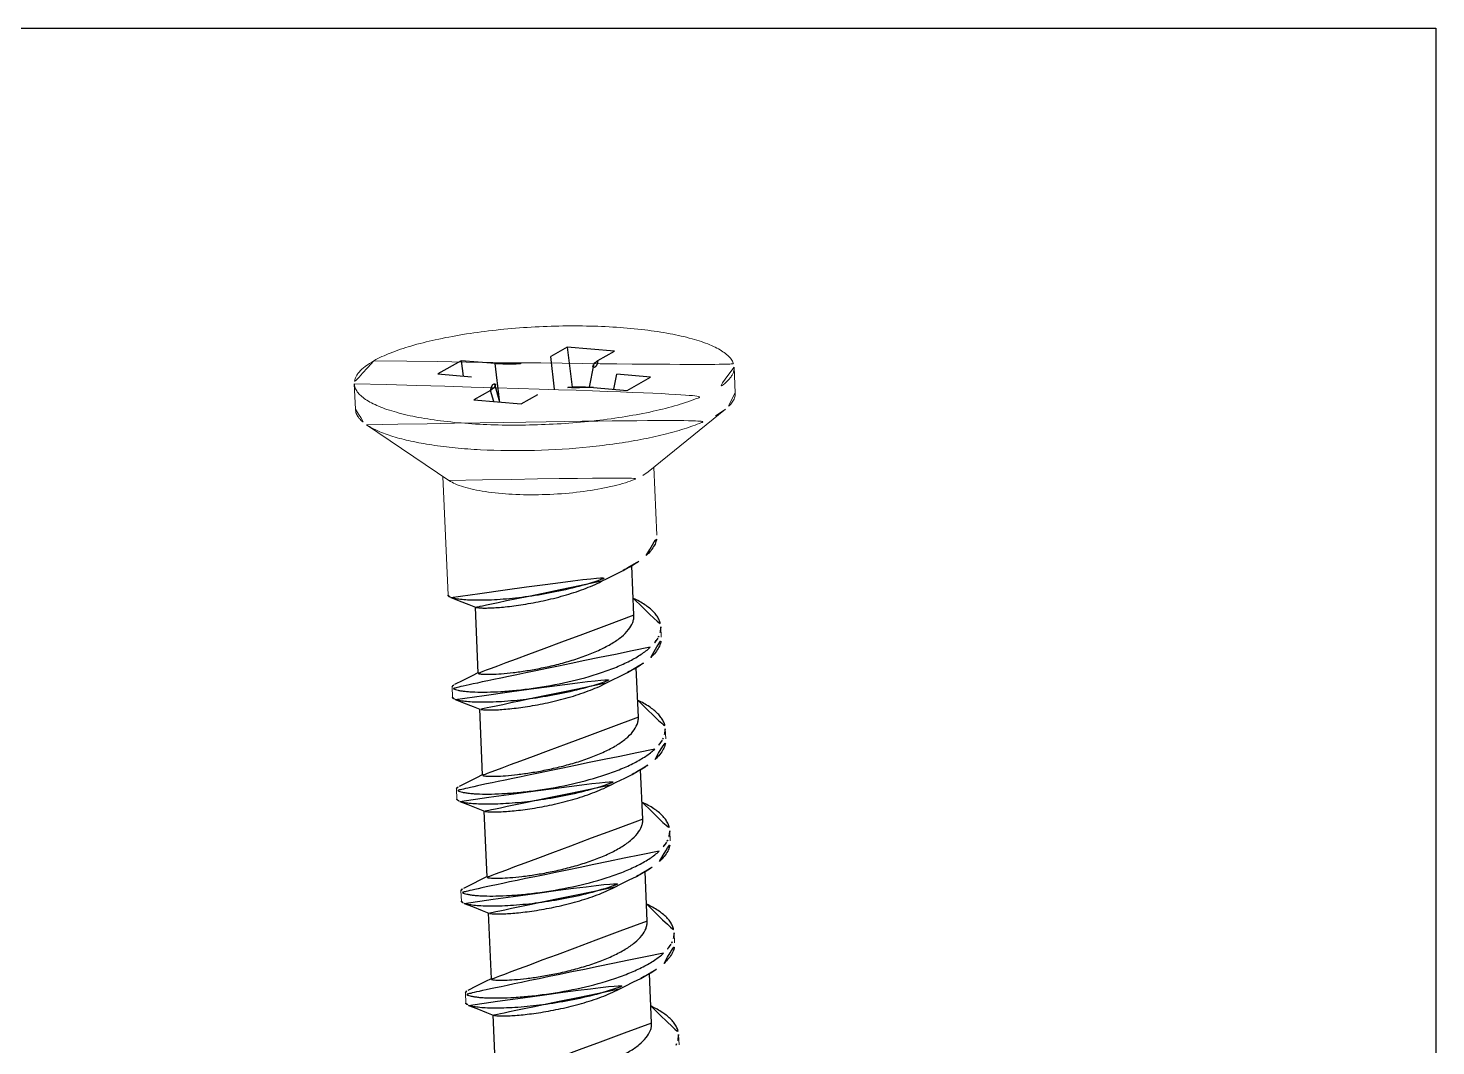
# Model space of a CAD drawing. Extents: x 16296675204 to 16296683393, y -37409618576 to -37409617244.
# Drawn here: x 16296675504.55 to 16296675531.21, y -37409618138.15 to -37409618118.88 of the extents above; entities that cross this region are included whole.
import ezdxf

# ---------------------------------------------------------------- set-up
doc = ezdxf.new("R2010")
doc.units = 0
doc.header["$LTSCALE"] = 10
doc.header["$MEASUREMENT"] = 0
doc.linetypes.add('ACAD_ISO02W100', pattern=[15, 12, -3])
doc.layers.get('0').update_dxf_attribs({"linetype": 'CONTINUOUS'})
doc.layers.add('虚线', color=8, linetype='ACAD_ISO02W100', lineweight=20)

msp = doc.modelspace()

# ---------------------------------------------------------------- linework, layer by layer
at = {"color": 7, "linetype": 'Continuous'}
for p, q in [((16296675514.765039, -37409618124.919296), (16296675514.449829, -37409618125.09668)), ((16296675514.52375, -37409618125.717407), (16296675514.449829, -37409618125.09668)), ((16296675515.66077, -37409618124.997177), (16296675514.765039, -37409618124.919296)), ((16296675514.765039, -37409618124.919296), (16296675514.855261, -37409618125.676826)), ((16296675515.345551, -37409618125.174561), (16296675515.66077, -37409618124.997177)), ((16296675512.757521, -37409618125.176102), (16296675512.314899, -37409618125.425179)), ((16296675513.395411, -37409618125.23156), (16296675512.757521, -37409618125.176102)), ((16296675512.757521, -37409618125.176102), (16296675512.79212, -37409618125.466667)), ((16296675513.477751, -37409618125.922882), (16296675513.395411, -37409618125.23156)), ((16296675515.182091, -37409618125.677528), (16296675515.26403, -37409618125.257103)), ((16296675512.314899, -37409618125.425179), (16296675512.952801, -37409618125.480637)), ((16296675513.48835, -37409618125.958549), (16296675513.39028, -37409618125.628578)), ((16296675515.647421, -37409618125.714928), (16296675515.702539, -37409618125.432152)), ((16296675516.340441, -37409618125.487617), (16296675515.702539, -37409618125.432152)), ((16296675515.89782, -37409618125.736687), (16296675516.340441, -37409618125.487617)), ((16296675513.30978, -37409618125.738243), (16296675512.99457, -37409618125.915619)), ((16296675512.99457, -37409618125.915619), (16296675513.890301, -37409618125.9935)), ((16296675513.372259, -37409618125.948463), (16296675513.30978, -37409618125.738243)), ((16296675513.890301, -37409618125.9935), (16296675514.205509, -37409618125.816116)), ((16296675515.25992, -37409618125.681236), (16296675515.89782, -37409618125.736687)), ((16296675516.02626, -37409618129.994667), (16296675515.985571, -37409618129.058182)), ((16296675512.900709, -37409618129.793098), (16296675513.026211, -37409618129.843567)), ((16296675513.016701, -37409618129.839752), (16296675513.07103, -37409618131.090233)), ((16296675516.110149, -37409618131.925362), (16296675516.06945, -37409618130.988731)), ((16296675512.984591, -37409618131.723793), (16296675513.1101, -37409618131.774269)), ((16296675513.10058, -37409618131.770447), (16296675513.154909, -37409618133.020927)), ((16296675516.194031, -37409618133.856056), (16296675516.153339, -37409618132.919403)), ((16296675513.06848, -37409618133.654488), (16296675513.193979, -37409618133.704964)), ((16296675513.184469, -37409618133.701141), (16296675513.2388, -37409618134.951622)), ((16296675516.27792, -37409618135.786751), (16296675516.237221, -37409618134.850227)), ((16296675513.152361, -37409618135.585182), (16296675513.27787, -37409618135.635658)), ((16296675513.268351, -37409618135.631828), (16296675513.322689, -37409618136.882317)), ((16296675516.361799, -37409618137.717438), (16296675516.3211, -37409618136.780777)), ((16296675513.23625, -37409618137.515877), (16296675513.36175, -37409618137.566353)), ((16296675513.35224, -37409618137.562523), (16296675513.40657, -37409618138.813011))]:
    msp.add_line(p, q, dxfattribs=at)
msp.add_lwpolyline([(16296675531.21262, -37409618201.218651), (16296675477.89625, -37409618201.218651), (16296675477.89625, -37409618118.878937), (16296675531.21262, -37409618118.878937)], close=True)
for points in [[(16296675515.41326, -37409618129.351822), (16296675515.522551, -37409618129.296417), (16296675515.68405, -37409618129.215858), (16296675515.82263, -37409618129.147667)], [(16296675512.55872, -37409618129.659103), (16296675512.716249, -37409618129.720284), (16296675512.900709, -37409618129.793098)], [(16296675513.069189, -37409618131.086601), (16296675512.96294, -37409618131.14048), (16296675512.785419, -37409618131.229088), (16296675512.630251, -37409618131.305458)], [(16296675515.497141, -37409618131.282509), (16296675515.60644, -37409618131.227112), (16296675515.767929, -37409618131.146553), (16296675515.906521, -37409618131.078369)], [(16296675512.642599, -37409618131.589798), (16296675512.800131, -37409618131.650978), (16296675512.984591, -37409618131.723793)], [(16296675513.15307, -37409618133.017303), (16296675513.046829, -37409618133.071167), (16296675512.86931, -37409618133.159782), (16296675512.71413, -37409618133.236153)], [(16296675515.58103, -37409618133.213203), (16296675515.690319, -37409618133.157806), (16296675515.85182, -37409618133.077248), (16296675515.9904, -37409618133.009064)], [(16296675512.72649, -37409618133.520493), (16296675512.88402, -37409618133.581673), (16296675513.06848, -37409618133.654488)], [(16296675513.236959, -37409618134.94799), (16296675513.130711, -37409618135.001869), (16296675512.95319, -37409618135.090477), (16296675512.798019, -37409618135.16684)], [(16296675515.664909, -37409618135.143898), (16296675515.77421, -37409618135.088493), (16296675515.935699, -37409618135.007942), (16296675516.074289, -37409618134.939751)], [(16296675512.810369, -37409618135.451187), (16296675512.967899, -37409618135.512367), (16296675513.152361, -37409618135.585182)], [(16296675513.320841, -37409618136.878677), (16296675513.2146, -37409618136.932564), (16296675513.037081, -37409618137.021156), (16296675512.881901, -37409618137.097527)], [(16296675515.7488, -37409618137.074593), (16296675515.858089, -37409618137.019188), (16296675516.01959, -37409618136.938637), (16296675516.158171, -37409618136.870453)], [(16296675512.89426, -37409618137.381866), (16296675513.051781, -37409618137.443062), (16296675513.23625, -37409618137.515877)]]:
    msp.add_lwpolyline(points, dxfattribs=at)
for centre, major_axis, ratio, start_param, end_param in [((16296675513.73303, -37409618125.027321), (-0.801806, -0.030785), 0.263882425, 1.126066153, 2.666704219), ((16296675516.08403, -37409618125.231728), (-0.821229, -0.039608), 0.25133448, 5.818141006, 7.358779072), ((16296675512.571301, -37409618125.681084), (-0.821229, -0.039608), 0.25133448, -3.606636955, -2.065998889), ((16296675514.92231, -37409618125.885483), (-0.801806, -0.030785), 0.263882425, -2.0155265, -0.474888434)]:
    msp.add_ellipse(centre, major_axis=major_axis, ratio=ratio, start_param=start_param, end_param=end_param, dxfattribs=at)
for points, knots in [([(16296675516.260401, -37409618128.863708), (16296675516.292509, -37409618128.834053), (16296675516.34977, -37409618128.774277), (16296675516.41588, -37409618128.676666), (16296675516.455111, -37409618128.577141), (16296675516.462179, -37409618128.509193), (16296675516.46077, -37409618128.476723)], [0, 0, 0, 0, 0.292045706, 0.550742358, 0.782817436, 1, 1, 1, 1]), ([(16296675515.82263, -37409618129.147667), (16296675515.907129, -37409618129.106323), (16296675516.060369, -37409618129.02243), (16296675516.20142, -37409618128.918198), (16296675516.260401, -37409618128.863708)], [0, 0, 0, 0, 0.539523175, 1, 1, 1, 1]), ([(16296675512.558729, -37409618129.659103), (16296675512.582939, -37409618129.668449), (16296675512.64328, -37409618129.683456), (16296675512.749479, -37409618129.698914), (16296675512.884951, -37409618129.709343), (16296675513.04735, -37409618129.713882), (16296675513.234051, -37409618129.711647), (16296675513.52244, -37409618129.698227), (16296675513.91783, -37409618129.660561), (16296675514.414009, -37409618129.584023), (16296675514.91572, -37409618129.474274), (16296675515.389549, -37409618129.333656), (16296675515.68659, -37409618129.214256), (16296675515.82263, -37409618129.147667)], [0, 0, 0, 0, 0.023276566, 0.055463247, 0.09623742, 0.145040673, 0.201136549, 0.263651163, 0.403927684, 0.557108169, 0.713672809, 0.86415492, 1, 1, 1, 1]), ([(16296675515.41325, -37409618129.351807), (16296675515.304291, -37409618129.407494), (16296675515.069481, -37409618129.507843), (16296675514.698851, -37409618129.628014), (16296675514.31492, -37409618129.723297), (16296675513.998011, -37409618129.782494), (16296675513.758141, -37409618129.817093), (16296675513.596069, -37409618129.836014), (16296675513.44986, -37409618129.84903), (16296675513.322069, -37409618129.856598), (16296675513.21493, -37409618129.859383), (16296675513.13039, -37409618129.857986), (16296675513.07468, -37409618129.853989), (16296675513.042669, -37409618129.848618), (16296675513.03089, -37409618129.845467), (16296675513.026211, -37409618129.843567)], [0, 0, 0, 0, 0.149149692, 0.310486425, 0.474512212, 0.630990703, 0.703238306, 0.769886721, 0.829852517, 0.882142193, 0.925906765, 0.960440098, 0.985212648, 0.993851739, 1, 1, 1, 1]), ([(16296675512.5065, -37409618129.615646), (16296675512.50668, -37409618129.619659), (16296675512.50985, -37409618129.628563), (16296675512.520861, -37409618129.639778), (16296675512.53758, -37409618129.650269), (16296675512.551069, -37409618129.656151), (16296675512.558729, -37409618129.659103)], [0, 0, 0, 0, 0.169964487, 0.380192821, 0.653494873, 1, 1, 1, 1]), ([(16296675516.019329, -37409618129.676819), (16296675516.0938, -37409618129.712173), (16296675516.227579, -37409618129.78476), (16296675516.37211, -37409618129.897781), (16296675516.45517, -37409618129.994537), (16296675516.499241, -37409618130.065964), (16296675516.52737, -37409618130.13932), (16296675516.535191, -37409618130.189636), (16296675516.53627, -37409618130.21434)], [0, 0, 0, 0, 0.317057743, 0.583748074, 0.699704525, 0.805924509, 0.904904925, 1, 1, 1, 1]), ([(16296675516.026251, -37409618129.994667), (16296675516.02725, -37409618130.017464), (16296675516.024229, -37409618130.064278), (16296675515.997499, -37409618130.160378), (16296675515.923, -37409618130.280792), (16296675515.785839, -37409618130.412552), (16296675515.60327, -37409618130.537323), (16296675515.381439, -37409618130.653229), (16296675515.128321, -37409618130.758492), (16296675514.85334, -37409618130.851357), (16296675514.566959, -37409618130.930527), (16296675514.28014, -37409618130.995216), (16296675514.00392, -37409618131.045212), (16296675513.74896, -37409618131.080887), (16296675513.525101, -37409618131.103157), (16296675513.362009, -37409618131.112488), (16296675513.25354, -37409618131.114052), (16296675513.190689, -37409618131.11293), (16296675513.140881, -37409618131.10981), (16296675513.108191, -37409618131.10585), (16296675513.0886, -37409618131.101341), (16296675513.07869, -37409618131.098053), (16296675513.07119, -37409618131.093742), (16296675513.071039, -37409618131.090233)], [0, 0, 0, 0, 0.020473064, 0.041729226, 0.088965761, 0.145234353, 0.211406525, 0.286735163, 0.369456871, 0.457154917, 0.547003049, 0.635953592, 0.720898874, 0.798817184, 0.866906327, 0.922705443, 0.9453497, 0.964215031, 0.979139366, 0.990015945, 0.99393238, 0.996849703, 1, 1, 1, 1]), ([(16296675516.34428, -37409618130.794403), (16296675516.37641, -37409618130.764732), (16296675516.433689, -37409618130.704933), (16296675516.499821, -37409618130.607269), (16296675516.53903, -37409618130.507683), (16296675516.54608, -37409618130.439697), (16296675516.544649, -37409618130.407219)], [0, 0, 0, 0, 0.292058996, 0.550756019, 0.78282278, 1, 1, 1, 1]), ([(16296675516.476919, -37409618130.431847), (16296675516.46833, -37409618130.44651), (16296675516.42808, -37409618130.508293), (16296675516.37752, -37409618130.562889), (16296675516.335899, -37409618130.601334)], [0, 0, 0, 0, 0.230661655, 1, 1, 1, 1]), ([(16296675516.499229, -37409618130.389359), (16296675516.49758, -37409618130.392921), (16296675516.49066, -37409618130.407356), (16296675516.48303, -37409618130.42144), (16296675516.476919, -37409618130.431847)], [0, 0, 0, 0, 0.245567706, 1, 1, 1, 1]), ([(16296675516.53627, -37409618130.21434), (16296675516.53754, -37409618130.24353), (16296675516.532181, -37409618130.304123), (16296675516.512211, -37409618130.361366), (16296675516.499229, -37409618130.389359)], [0, 0, 0, 0, 0.486340642, 1, 1, 1, 1]), ([(16296675516.335899, -37409618130.601334), (16296675516.283251, -37409618130.649971), (16296675516.159321, -37409618130.743668), (16296675515.944019, -37409618130.866997), (16296675515.69084, -37409618130.981903), (16296675515.301941, -37409618131.125076), (16296675514.775499, -37409618131.267014), (16296675514.235229, -37409618131.364578), (16296675513.810801, -37409618131.41613), (16296675513.519079, -37409618131.440247), (16296675513.256519, -37409618131.451309), (16296675513.059361, -37409618131.450684), (16296675512.921789, -37409618131.444023), (16296675512.83535, -37409618131.436836), (16296675512.76087, -37409618131.427406), (16296675512.69927, -37409618131.41629), (16296675512.649651, -37409618131.402946), (16296675512.61017, -37409618131.387917), (16296675512.58264, -37409618131.367958), (16296675512.582001, -37409618131.353256)], [0, 0, 0, 0, 0.054602615, 0.117789166, 0.188745253, 0.266169363, 0.433325532, 0.603347488, 0.684032993, 0.759000201, 0.826300458, 0.884192152, 0.909142841, 0.931212345, 0.950280087, 0.966251833, 0.979077401, 0.988796353, 1, 1, 1, 1]), ([(16296675515.906521, -37409618131.078369), (16296675515.991011, -37409618131.03701), (16296675516.144251, -37409618130.953117), (16296675516.285299, -37409618130.848892), (16296675516.34428, -37409618130.794403)], [0, 0, 0, 0, 0.539505924, 1, 1, 1, 1]), ([(16296675512.642611, -37409618131.589798), (16296675512.666821, -37409618131.599136), (16296675512.72716, -37409618131.614151), (16296675512.83337, -37409618131.629601), (16296675512.968849, -37409618131.640038), (16296675513.131269, -37409618131.644577), (16296675513.317989, -37409618131.642342), (16296675513.6064, -37409618131.628922), (16296675514.001789, -37409618131.591248), (16296675514.497959, -37409618131.514702), (16296675514.999649, -37409618131.404953), (16296675515.473471, -37409618131.264343), (16296675515.770491, -37409618131.144951), (16296675515.906521, -37409618131.078369)], [0, 0, 0, 0, 0.023276892, 0.055464645, 0.096240648, 0.145049353, 0.201151804, 0.263673445, 0.403950807, 0.557126029, 0.713689384, 0.864168888, 1, 1, 1, 1]), ([(16296675512.582001, -37409618131.353256), (16296675512.58182, -37409618131.349251), (16296675512.5842, -37409618131.340111), (16296675512.594219, -37409618131.327988), (16296675512.609961, -37409618131.316093), (16296675512.622881, -37409618131.309059), (16296675512.630251, -37409618131.305458)], [0, 0, 0, 0, 0.169923784, 0.38021977, 0.653573272, 1, 1, 1, 1]), ([(16296675515.497141, -37409618131.282509), (16296675515.38817, -37409618131.338181), (16296675515.15336, -37409618131.438538), (16296675514.78273, -37409618131.558701), (16296675514.3988, -37409618131.653992), (16296675514.08189, -37409618131.713188), (16296675513.84202, -37409618131.74778), (16296675513.67996, -37409618131.766724), (16296675513.533739, -37409618131.779716), (16296675513.405951, -37409618131.787292), (16296675513.29882, -37409618131.790077), (16296675513.21427, -37409618131.788673), (16296675513.15856, -37409618131.784683), (16296675513.126551, -37409618131.779312), (16296675513.11478, -37409618131.776161), (16296675513.110109, -37409618131.774269)], [0, 0, 0, 0, 0.149151444, 0.31048851, 0.474514788, 0.630995045, 0.703238917, 0.769892315, 0.829853838, 0.882146381, 0.925911335, 0.960441334, 0.985220341, 0.993856093, 1, 1, 1, 1]), ([(16296675512.590389, -37409618131.546387), (16296675512.59057, -37409618131.5504), (16296675512.59376, -37409618131.559288), (16296675512.60478, -37409618131.570488), (16296675512.62149, -37409618131.580971), (16296675512.63496, -37409618131.586853), (16296675512.642611, -37409618131.589798)], [0, 0, 0, 0, 0.170000013, 0.380313825, 0.653600326, 1, 1, 1, 1]), ([(16296675516.10364, -37409618131.607719), (16296675516.17803, -37409618131.643051), (16296675516.31168, -37409618131.715607), (16296675516.45606, -37409618131.828552), (16296675516.539049, -37409618131.925232), (16296675516.58309, -37409618131.996582), (16296675516.611219, -37409618132.069893), (16296675516.619061, -37409618132.120163), (16296675516.62014, -37409618132.144836)], [0, 0, 0, 0, 0.317038141, 0.583721003, 0.699682042, 0.805910367, 0.904900162, 1, 1, 1, 1]), ([(16296675516.11014, -37409618131.925362), (16296675516.11113, -37409618131.948158), (16296675516.10811, -37409618131.994972), (16296675516.0814, -37409618132.09108), (16296675516.006889, -37409618132.211487), (16296675515.86973, -37409618132.343246), (16296675515.687149, -37409618132.468018), (16296675515.465321, -37409618132.583923), (16296675515.2122, -37409618132.689178), (16296675514.937229, -37409618132.782051), (16296675514.65085, -37409618132.861221), (16296675514.364031, -37409618132.925911), (16296675514.087811, -37409618132.975906), (16296675513.83284, -37409618133.011581), (16296675513.60899, -37409618133.033859), (16296675513.4459, -37409618133.043167), (16296675513.337429, -37409618133.044746), (16296675513.27457, -37409618133.043617), (16296675513.22477, -37409618133.040497), (16296675513.19208, -37409618133.036552), (16296675513.172489, -37409618133.032043), (16296675513.16258, -37409618133.028732), (16296675513.155069, -37409618133.024437), (16296675513.154909, -37409618133.020927)], [0, 0, 0, 0, 0.020473397, 0.04172825, 0.088964795, 0.145234699, 0.21140827, 0.286737033, 0.369457519, 0.457154473, 0.547002625, 0.635953948, 0.720899289, 0.798816176, 0.866903321, 0.922701866, 0.945350284, 0.96421297, 0.979137498, 0.990016213, 0.993929145, 0.99684572, 1, 1, 1, 1]), ([(16296675516.58304, -37409618132.320213), (16296675516.581421, -37409618132.3237), (16296675516.57465, -37409618132.337807), (16296675516.5672, -37409618132.351608), (16296675516.561239, -37409618132.361801)], [0, 0, 0, 0, 0.245662192, 1, 1, 1, 1]), ([(16296675516.62014, -37409618132.144836), (16296675516.621441, -37409618132.174088), (16296675516.616079, -37409618132.234787), (16296675516.59606, -37409618132.292168), (16296675516.58304, -37409618132.320213)], [0, 0, 0, 0, 0.486306326, 1, 1, 1, 1]), ([(16296675516.419781, -37409618132.532028), (16296675516.36714, -37409618132.580658), (16296675516.243231, -37409618132.674347), (16296675516.027969, -37409618132.797653), (16296675515.774851, -37409618132.912537), (16296675515.386009, -37409618133.05571), (16296675514.85965, -37409618133.197647), (16296675514.319429, -37409618133.295227), (16296675513.89502, -37409618133.346786), (16296675513.603291, -37409618133.370934), (16296675513.3407, -37409618133.382004), (16296675513.143499, -37409618133.381378), (16296675513.005899, -37409618133.374718), (16296675512.91943, -37409618133.367554), (16296675512.844919, -37409618133.358124), (16296675512.783291, -37409618133.347023), (16296675512.73365, -37409618133.333687), (16296675512.69413, -37409618133.318649), (16296675512.666559, -37409618133.298714), (16296675512.66588, -37409618133.284012)], [0, 0, 0, 0, 0.054597217, 0.117772269, 0.188713614, 0.266122839, 0.433262524, 0.603270318, 0.683950983, 0.758921475, 0.826233658, 0.884138543, 0.909095902, 0.931171631, 0.950246803, 0.966225121, 0.979058274, 0.988784535, 1, 1, 1, 1]), ([(16296675516.428169, -37409618132.725098), (16296675516.460291, -37409618132.695427), (16296675516.51757, -37409618132.635628), (16296675516.5837, -37409618132.537979), (16296675516.62291, -37409618132.438393), (16296675516.629971, -37409618132.370407), (16296675516.628531, -37409618132.337929)], [0, 0, 0, 0, 0.292042277, 0.550741516, 0.782816052, 1, 1, 1, 1]), ([(16296675516.561239, -37409618132.361801), (16296675516.552641, -37409618132.376534), (16296675516.51232, -37409618132.438599), (16296675516.461571, -37409618132.493431), (16296675516.419781, -37409618132.532028)], [0, 0, 0, 0, 0.230586123, 1, 1, 1, 1]), ([(16296675515.9904, -37409618133.009064), (16296675516.0749, -37409618132.967697), (16296675516.22814, -37409618132.883812), (16296675516.36919, -37409618132.779587), (16296675516.428169, -37409618132.725098)], [0, 0, 0, 0, 0.539514938, 1, 1, 1, 1]), ([(16296675512.72649, -37409618133.520493), (16296675512.75071, -37409618133.529831), (16296675512.81105, -37409618133.544853), (16296675512.91725, -37409618133.560303), (16296675513.052719, -37409618133.570732), (16296675513.21513, -37409618133.575272), (16296675513.40184, -37409618133.573036), (16296675513.690241, -37409618133.559624), (16296675514.08563, -37409618133.52195), (16296675514.5818, -37409618133.445396), (16296675515.08349, -37409618133.335663), (16296675515.55732, -37409618133.195053), (16296675515.854361, -37409618133.075653), (16296675515.9904, -37409618133.009064)], [0, 0, 0, 0, 0.023278057, 0.055464367, 0.096237391, 0.145041777, 0.201140971, 0.263660908, 0.403941326, 0.557113817, 0.713670843, 0.864155822, 1, 1, 1, 1]), ([(16296675512.66588, -37409618133.284012), (16296675512.665701, -37409618133.279991), (16296675512.66806, -37409618133.270844), (16296675512.67808, -37409618133.258713), (16296675512.69383, -37409618133.246803), (16296675512.70676, -37409618133.239754), (16296675512.71413, -37409618133.236153)], [0, 0, 0, 0, 0.169900019, 0.380141039, 0.653487407, 1, 1, 1, 1]), ([(16296675515.58103, -37409618133.213203), (16296675515.472059, -37409618133.268883), (16296675515.237249, -37409618133.369217), (16296675514.866619, -37409618133.489403), (16296675514.482691, -37409618133.584686), (16296675514.165779, -37409618133.643883), (16296675513.925911, -37409618133.678467), (16296675513.76384, -37409618133.697403), (16296675513.61763, -37409618133.710419), (16296675513.48984, -37409618133.717987), (16296675513.3827, -37409618133.720772), (16296675513.298149, -37409618133.719383), (16296675513.242451, -37409618133.71537), (16296675513.21044, -37409618133.709999), (16296675513.19866, -37409618133.706863), (16296675513.193979, -37409618133.704964)], [0, 0, 0, 0, 0.149149925, 0.310486899, 0.474512549, 0.630991091, 0.703238754, 0.769887552, 0.829852148, 0.882143536, 0.925906325, 0.960441356, 0.985212845, 0.993853208, 1, 1, 1, 1]), ([(16296675512.674271, -37409618133.477058), (16296675512.67445, -37409618133.481079), (16296675512.677641, -37409618133.489967), (16296675512.68865, -37409618133.501167), (16296675512.70536, -37409618133.511673), (16296675512.718849, -37409618133.51754), (16296675512.72649, -37409618133.520493)], [0, 0, 0, 0, 0.169993056, 0.38028427, 0.653562307, 1, 1, 1, 1]), ([(16296675516.18824, -37409618133.53875), (16296675516.262541, -37409618133.574074), (16296675516.396, -37409618133.646591), (16296675516.54018, -37409618133.759468), (16296675516.623051, -37409618133.856087), (16296675516.66703, -37409618133.927391), (16296675516.69511, -37409618134.000641), (16296675516.70294, -37409618134.050888), (16296675516.704029, -37409618134.075546)], [0, 0, 0, 0, 0.316984893, 0.583639069, 0.699603812, 0.805849235, 0.904865736, 1, 1, 1, 1]), ([(16296675516.194031, -37409618133.856056), (16296675516.195021, -37409618133.878853), (16296675516.191999, -37409618133.925667), (16296675516.165279, -37409618134.021767), (16296675516.090759, -37409618134.142174), (16296675515.953609, -37409618134.273933), (16296675515.77104, -37409618134.398712), (16296675515.54921, -37409618134.51461), (16296675515.296089, -37409618134.619881), (16296675515.021111, -37409618134.712738), (16296675514.73473, -37409618134.791908), (16296675514.44791, -37409618134.856613), (16296675514.17169, -37409618134.906593), (16296675513.916731, -37409618134.942284), (16296675513.692869, -37409618134.964546), (16296675513.529779, -37409618134.973877), (16296675513.42131, -37409618134.975441), (16296675513.358459, -37409618134.974319), (16296675513.308649, -37409618134.971191), (16296675513.275961, -37409618134.967239), (16296675513.256371, -37409618134.96273), (16296675513.24646, -37409618134.959427), (16296675513.23897, -37409618134.955132), (16296675513.23881, -37409618134.951622)], [0, 0, 0, 0, 0.02047321, 0.04172905, 0.08896589, 0.145234743, 0.211406872, 0.286735126, 0.369456489, 0.457154687, 0.547003065, 0.635953623, 0.720898634, 0.798816603, 0.866905772, 0.922705652, 0.945349236, 0.964215767, 0.979138535, 0.990016578, 0.993933024, 0.996849142, 1, 1, 1, 1]), ([(16296675516.704029, -37409618134.075546), (16296675516.70533, -37409618134.104919), (16296675516.699909, -37409618134.165901), (16296675516.67971, -37409618134.223503), (16296675516.66658, -37409618134.251648)], [0, 0, 0, 0, 0.486199985, 1, 1, 1, 1]), ([(16296675516.512051, -37409618134.655792), (16296675516.544161, -37409618134.626129), (16296675516.601419, -37409618134.566368), (16296675516.66753, -37409618134.468773), (16296675516.70676, -37409618134.36924), (16296675516.71384, -37409618134.3013), (16296675516.712429, -37409618134.268829)], [0, 0, 0, 0, 0.292056058, 0.55074832, 0.782819238, 1, 1, 1, 1]), ([(16296675516.64624, -37409618134.290581), (16296675516.63763, -37409618134.305473), (16296675516.597111, -37409618134.368301), (16296675516.545879, -37409618134.423729), (16296675516.50367, -37409618134.462723)], [0, 0, 0, 0, 0.230394881, 1, 1, 1, 1]), ([(16296675516.66658, -37409618134.251648), (16296675516.66506, -37409618134.254913), (16296675516.65871, -37409618134.268112), (16296675516.65177, -37409618134.281021), (16296675516.64624, -37409618134.290581)], [0, 0, 0, 0, 0.24594043, 1, 1, 1, 1]), ([(16296675516.50367, -37409618134.462723), (16296675516.451031, -37409618134.511353), (16296675516.32711, -37409618134.605049), (16296675516.11183, -37409618134.728363), (16296675515.858681, -37409618134.843246), (16296675515.469801, -37409618134.986427), (16296675514.94342, -37409618135.128357), (16296675514.403191, -37409618135.225937), (16296675513.97879, -37409618135.277496), (16296675513.687059, -37409618135.301628), (16296675513.42448, -37409618135.312691), (16296675513.227289, -37409618135.312073), (16296675513.08971, -37409618135.305397), (16296675513.00326, -37409618135.298233), (16296675512.928761, -37409618135.288811), (16296675512.86713, -37409618135.277702), (16296675512.817499, -37409618135.264374), (16296675512.77799, -37409618135.249336), (16296675512.750441, -37409618135.229393), (16296675512.749769, -37409618135.214684)], [0, 0, 0, 0, 0.05459869, 0.11777762, 0.188727264, 0.266146226, 0.433292764, 0.603296072, 0.683979386, 0.758950658, 0.826259313, 0.88415787, 0.909111388, 0.931183846, 0.950256241, 0.966231778, 0.979063344, 0.988787913, 1, 1, 1, 1]), ([(16296675516.074289, -37409618134.939751), (16296675516.158779, -37409618134.898392), (16296675516.312019, -37409618134.814507), (16296675516.453079, -37409618134.710274), (16296675516.512051, -37409618134.655792)], [0, 0, 0, 0, 0.539520138, 1, 1, 1, 1]), ([(16296675512.749769, -37409618135.214684), (16296675512.74958, -37409618135.210663), (16296675512.751961, -37409618135.201523), (16296675512.761971, -37409618135.189392), (16296675512.777719, -37409618135.177483), (16296675512.790649, -37409618135.170448), (16296675512.798019, -37409618135.16684)], [0, 0, 0, 0, 0.169908325, 0.380176255, 0.653525717, 1, 1, 1, 1]), ([(16296675512.810381, -37409618135.45118), (16296675512.834591, -37409618135.460533), (16296675512.89493, -37409618135.47554), (16296675513.001129, -37409618135.490982), (16296675513.13661, -37409618135.501427), (16296675513.299009, -37409618135.505959), (16296675513.48572, -37409618135.503731), (16296675513.774111, -37409618135.490311), (16296675514.1695, -37409618135.452637), (16296675514.66568, -37409618135.376099), (16296675515.167391, -37409618135.26635), (16296675515.64122, -37409618135.125732), (16296675515.93825, -37409618135.00634), (16296675516.074289, -37409618134.939751)], [0, 0, 0, 0, 0.023276407, 0.055463181, 0.096237908, 0.145042369, 0.201139714, 0.263655278, 0.403931506, 0.557112621, 0.713678891, 0.864158647, 1, 1, 1, 1]), ([(16296675515.664909, -37409618135.143898), (16296675515.555941, -37409618135.199562), (16296675515.321131, -37409618135.299919), (16296675514.9505, -37409618135.420082), (16296675514.56657, -37409618135.515381), (16296675514.24966, -37409618135.574577), (16296675514.00979, -37409618135.609161), (16296675513.847731, -37409618135.628098), (16296675513.701509, -37409618135.641113), (16296675513.573721, -37409618135.648666), (16296675513.466591, -37409618135.651466), (16296675513.38204, -37409618135.650063), (16296675513.32633, -37409618135.646072), (16296675513.294319, -37409618135.640694), (16296675513.282551, -37409618135.63755), (16296675513.27788, -37409618135.635658)], [0, 0, 0, 0, 0.149151082, 0.31048801, 0.474514413, 0.630994577, 0.703238601, 0.769891117, 0.829854077, 0.882144985, 0.925911753, 0.960440489, 0.985219788, 0.993854646, 1, 1, 1, 1]), ([(16296675512.75816, -37409618135.407753), (16296675512.758341, -37409618135.411774), (16296675512.76152, -37409618135.420662), (16296675512.77253, -37409618135.43187), (16296675512.789249, -37409618135.442352), (16296675512.802731, -37409618135.448227), (16296675512.810381, -37409618135.45118)], [0, 0, 0, 0, 0.169972208, 0.380232623, 0.65353903, 1, 1, 1, 1]), ([(16296675516.269461, -37409618135.468178), (16296675516.34416, -37409618135.503578), (16296675516.47834, -37409618135.576233), (16296675516.623301, -37409618135.689407), (16296675516.70661, -37409618135.786308), (16296675516.750799, -37409618135.857826), (16296675516.77902, -37409618135.931297), (16296675516.78685, -37409618135.981712), (16296675516.78792, -37409618136.006447)], [0, 0, 0, 0, 0.3172345, 0.583924157, 0.69985153, 0.806036112, 0.904966851, 1, 1, 1, 1]), ([(16296675516.27791, -37409618135.786751), (16296675516.278891, -37409618135.80954), (16296675516.275881, -37409618135.856361), (16296675516.249161, -37409618135.952461), (16296675516.17466, -37409618136.072884), (16296675516.0375, -37409618136.204628), (16296675515.854931, -37409618136.329399), (16296675515.633089, -37409618136.445297), (16296675515.379971, -37409618136.550568), (16296675515.105, -37409618136.643433), (16296675514.818621, -37409618136.722603), (16296675514.531799, -37409618136.7873), (16296675514.255581, -37409618136.837303), (16296675514.00061, -37409618136.872971), (16296675513.77676, -37409618136.895248), (16296675513.613661, -37409618136.904556), (16296675513.505199, -37409618136.906143), (16296675513.442341, -37409618136.905006), (16296675513.39254, -37409618136.901894), (16296675513.35985, -37409618136.897926), (16296675513.34025, -37409618136.893417), (16296675513.330351, -37409618136.890106), (16296675513.32283, -37409618136.885834), (16296675513.322689, -37409618136.882317)], [0, 0, 0, 0, 0.020473134, 0.041728323, 0.088964486, 0.14523392, 0.211407584, 0.286736716, 0.369457507, 0.457154493, 0.547002463, 0.635953727, 0.720899492, 0.798816786, 0.866903955, 0.922702124, 0.945350952, 0.964212695, 0.979138569, 0.990015654, 0.993929113, 0.996846507, 1, 1, 1, 1]), ([(16296675516.78792, -37409618136.006447), (16296675516.789181, -37409618136.035538), (16296675516.783871, -37409618136.095886), (16296675516.76405, -37409618136.152962), (16296675516.75115, -37409618136.180862)], [0, 0, 0, 0, 0.486427564, 1, 1, 1, 1]), ([(16296675516.59594, -37409618136.586487), (16296675516.628059, -37409618136.556808), (16296675516.68535, -37409618136.497002), (16296675516.75148, -37409618136.399338), (16296675516.790689, -37409618136.299744), (16296675516.797741, -37409618136.231773), (16296675516.796301, -37409618136.199272)], [0, 0, 0, 0, 0.292057156, 0.550753557, 0.782820762, 1, 1, 1, 1]), ([(16296675516.727289, -37409618136.226112), (16296675516.718731, -37409618136.240578), (16296675516.678699, -37409618136.301498), (16296675516.628679, -37409618136.355423), (16296675516.587549, -37409618136.393417)], [0, 0, 0, 0, 0.23088135, 1, 1, 1, 1]), ([(16296675516.75115, -37409618136.180862), (16296675516.74939, -37409618136.184662), (16296675516.742029, -37409618136.20005), (16296675516.73385, -37409618136.215042), (16296675516.727289, -37409618136.226112)], [0, 0, 0, 0, 0.245278164, 1, 1, 1, 1]), ([(16296675516.587549, -37409618136.393417), (16296675516.53491, -37409618136.442047), (16296675516.41099, -37409618136.535744), (16296675516.1957, -37409618136.659073), (16296675515.942539, -37409618136.773956), (16296675515.553659, -37409618136.91713), (16296675515.02726, -37409618137.059067), (16296675514.487009, -37409618137.156639), (16296675514.06258, -37409618137.208199), (16296675513.770861, -37409618137.232323), (16296675513.508301, -37409618137.243393), (16296675513.311131, -37409618137.24276), (16296675513.17354, -37409618137.236099), (16296675513.087099, -37409618137.228928), (16296675513.0126, -37409618137.219498), (16296675512.950979, -37409618137.208389), (16296675512.90136, -37409618137.195053), (16296675512.86186, -37409618137.180023), (16296675512.834311, -37409618137.160072), (16296675512.833651, -37409618137.14537)], [0, 0, 0, 0, 0.0546001, 0.117782597, 0.188733632, 0.266151748, 0.433300018, 0.60331817, 0.68400267, 0.75896991, 0.826272935, 0.884169085, 0.909122385, 0.931194582, 0.950265184, 0.96624001, 0.979068811, 0.988791119, 1, 1, 1, 1]), ([(16296675516.158171, -37409618136.870453), (16296675516.24267, -37409618136.829086), (16296675516.395901, -37409618136.745201), (16296675516.536961, -37409618136.640968), (16296675516.59594, -37409618136.586487)], [0, 0, 0, 0, 0.539501208, 1, 1, 1, 1]), ([(16296675512.833651, -37409618137.14537), (16296675512.833469, -37409618137.14135), (16296675512.83585, -37409618137.132202), (16296675512.84586, -37409618137.120079), (16296675512.86161, -37409618137.108177), (16296675512.874531, -37409618137.101143), (16296675512.881901, -37409618137.097527)], [0, 0, 0, 0, 0.169912341, 0.380179031, 0.653529502, 1, 1, 1, 1]), ([(16296675512.89426, -37409618137.381866), (16296675512.91848, -37409618137.39122), (16296675512.978821, -37409618137.406227), (16296675513.08502, -37409618137.421677), (16296675513.22051, -37409618137.432121), (16296675513.382931, -37409618137.436653), (16296675513.569651, -37409618137.434433), (16296675513.858061, -37409618137.420998), (16296675514.25345, -37409618137.383331), (16296675514.749611, -37409618137.306778), (16296675515.251301, -37409618137.197037), (16296675515.725121, -37409618137.056419), (16296675516.022141, -37409618136.937027), (16296675516.158171, -37409618136.870453)], [0, 0, 0, 0, 0.023277738, 0.055465794, 0.096241954, 0.14505144, 0.20115394, 0.26367632, 0.403954117, 0.557125453, 0.713686867, 0.864167196, 1, 1, 1, 1]), ([(16296675515.7488, -37409618137.074593), (16296675515.63983, -37409618137.130257), (16296675515.40502, -37409618137.230614), (16296675515.034389, -37409618137.350777), (16296675514.650459, -37409618137.446083), (16296675514.333549, -37409618137.505257), (16296675514.093679, -37409618137.539864), (16296675513.93161, -37409618137.558792), (16296675513.785391, -37409618137.5718), (16296675513.65761, -37409618137.579376), (16296675513.55047, -37409618137.582153), (16296675513.465919, -37409618137.580757), (16296675513.410219, -37409618137.576759), (16296675513.37821, -37409618137.571388), (16296675513.36643, -37409618137.568237), (16296675513.361759, -37409618137.566353)], [0, 0, 0, 0, 0.149150481, 0.310487645, 0.474513263, 0.630992056, 0.703239131, 0.769889043, 0.829852195, 0.882145353, 0.925906742, 0.960442514, 0.985214087, 0.993855175, 1, 1, 1, 1]), ([(16296675512.842039, -37409618137.338463), (16296675512.84223, -37409618137.342484), (16296675512.845409, -37409618137.351357), (16296675512.85643, -37409618137.362556), (16296675512.87314, -37409618137.373047), (16296675512.88662, -37409618137.378929), (16296675512.89426, -37409618137.381866)], [0, 0, 0, 0, 0.170000578, 0.380309158, 0.653587418, 1, 1, 1, 1]), ([(16296675516.35557, -37409618137.399933), (16296675516.42992, -37409618137.435257), (16296675516.563499, -37409618137.507797), (16296675516.7078, -37409618137.620712), (16296675516.790739, -37409618137.717346), (16296675516.834749, -37409618137.788689), (16296675516.862869, -37409618137.861961), (16296675516.87071, -37409618137.912216), (16296675516.871799, -37409618137.936897)], [0, 0, 0, 0, 0.317020572, 0.583696175, 0.69965802, 0.805891088, 0.904889407, 1, 1, 1, 1]), ([(16296675516.361799, -37409618137.717438), (16296675516.362789, -37409618137.740227), (16296675516.35976, -37409618137.787048), (16296675516.33305, -37409618137.883163), (16296675516.25853, -37409618138.003563), (16296675516.12138, -37409618138.135323), (16296675515.93881, -37409618138.260094), (16296675515.71698, -37409618138.375999), (16296675515.46386, -37409618138.481262), (16296675515.188881, -37409618138.574127), (16296675514.9025, -37409618138.653297), (16296675514.615681, -37409618138.717987), (16296675514.33946, -37409618138.767982), (16296675514.084499, -37409618138.803673), (16296675513.860649, -37409618138.825943), (16296675513.69755, -37409618138.835274), (16296675513.589081, -37409618138.836823), (16296675513.52622, -37409618138.835709), (16296675513.476419, -37409618138.832581), (16296675513.443729, -37409618138.828629), (16296675513.424141, -37409618138.82412), (16296675513.41423, -37409618138.820808), (16296675513.40674, -37409618138.816513), (16296675513.40658, -37409618138.813011)], [0, 0, 0, 0, 0.020473379, 0.041728798, 0.088965914, 0.145235111, 0.211407373, 0.286735407, 0.369456346, 0.45715445, 0.547003048, 0.635953711, 0.72089852, 0.798816075, 0.866904958, 0.922705167, 0.945348959, 0.964216136, 0.979137713, 0.990017197, 0.993933035, 0.996848199, 1, 1, 1, 1]), ([(16296675516.83465, -37409618138.112396), (16296675516.83304, -37409618138.115837), (16296675516.82634, -37409618138.129807), (16296675516.81897, -37409618138.143463), (16296675516.81308, -37409618138.153557)], [0, 0, 0, 0, 0.245707587, 1, 1, 1, 1]), ([(16296675516.871799, -37409618137.936897), (16296675516.873091, -37409618137.966164), (16296675516.867729, -37409618138.026917), (16296675516.847679, -37409618138.084343), (16296675516.83465, -37409618138.112396)], [0, 0, 0, 0, 0.48629063, 1, 1, 1, 1])]:
    msp.add_open_spline(points, degree=3, knots=knots, dxfattribs=at)
at = {"layer": '虚线', "color": 7, "linetype": 'Continuous'}
for p, q in [((16296675517.94525, -37409618125.782806), (16296675517.924271, -37409618125.300133)), ((16296675510.752029, -37409618126.095337), (16296675510.73106, -37409618125.612663)), ((16296675516.297649, -37409618127.279449), (16296675517.758841, -37409618126.095833)), ((16296675517.758841, -37409618126.095833), (16296675517.573271, -37409618126.219437)), ((16296675512.52323, -37409618127.443443), (16296675510.96488, -37409618126.391006)), ((16296675516.460779, -37409618128.476677), (16296675516.404989, -37409618127.192497)), ((16296675512.506491, -37409618129.615646), (16296675512.408751, -37409618127.366127)), ((16296675516.297649, -37409618127.279449), (16296675516.19455, -37409618127.348122)), ((16296675516.544661, -37409618130.407372), (16296675516.53628, -37409618130.214302)), ((16296675512.59038, -37409618131.546341), (16296675512.581989, -37409618131.353271)), ((16296675516.62855, -37409618132.338074), (16296675516.620159, -37409618132.144997)), ((16296675512.674259, -37409618133.477043), (16296675512.665871, -37409618133.283974)), ((16296675516.712429, -37409618134.268753), (16296675516.704041, -37409618134.075684)), ((16296675512.75815, -37409618135.40773), (16296675512.74976, -37409618135.214661)), ((16296675516.79632, -37409618136.199448), (16296675516.78793, -37409618136.006378)), ((16296675512.84203, -37409618137.338417), (16296675512.833639, -37409618137.145363)), ((16296675516.880199, -37409618138.130142), (16296675516.871811, -37409618137.937073))]:
    msp.add_line(p, q, dxfattribs=at)
for points, knots in [([(16296675511.103041, -37409618125.176033), (16296675511.202379, -37409618125.120132), (16296675511.432501, -37409618125.016159), (16296675511.822001, -37409618124.88633), (16296675512.280279, -37409618124.771263), (16296675512.794809, -37409618124.674294), (16296675513.351669, -37409618124.598297), (16296675513.93548, -37409618124.545464), (16296675514.53013, -37409618124.517303), (16296675515.11915, -37409618124.514603), (16296675515.686251, -37409618124.537376), (16296675516.21582, -37409618124.584923), (16296675516.69327, -37409618124.655792), (16296675517.0511, -37409618124.735413), (16296675517.30014, -37409618124.811363), (16296675517.458229, -37409618124.870247), (16296675517.59478, -37409618124.933167), (16296675517.708981, -37409618124.999687), (16296675517.800211, -37409618125.069603), (16296675517.867979, -37409618125.142838), (16296675517.911449, -37409618125.21965), (16296675517.92313, -37409618125.274109), (16296675517.924259, -37409618125.300194)], [0, 0, 0, 0, 0.047874429, 0.105679961, 0.172282423, 0.246160485, 0.325485972, 0.408240935, 0.49228692, 0.575442048, 0.655554599, 0.7305774, 0.798645146, 0.858162555, 0.884327349, 0.907947424, 0.928965317, 0.947398063, 0.963347598, 0.977069324, 0.989033532, 1, 1, 1, 1]), ([(16296675511.103041, -37409618125.176033), (16296675511.04603, -37409618125.208122), (16296675510.94516, -37409618125.27195), (16296675510.83815, -37409618125.367012), (16296675510.77947, -37409618125.444946), (16296675510.75, -37409618125.500687), (16296675510.73303, -37409618125.556679), (16296675510.730289, -37409618125.594353), (16296675510.731079, -37409618125.612602)], [0, 0, 0, 0, 0.327021374, 0.595169581, 0.709531086, 0.81308833, 0.908677352, 1, 1, 1, 1]), ([(16296675517.924259, -37409618125.300194), (16296675517.925051, -37409618125.318443), (16296675517.92231, -37409618125.356117), (16296675517.905331, -37409618125.412109), (16296675517.87587, -37409618125.467842), (16296675517.817181, -37409618125.545776), (16296675517.710171, -37409618125.640846), (16296675517.60931, -37409618125.704681), (16296675517.55229, -37409618125.736763)], [0, 0, 0, 0, 0.091322648, 0.186911669, 0.290468914, 0.404830419, 0.672978626, 1, 1, 1, 1]), ([(16296675510.731079, -37409618125.612602), (16296675510.73221, -37409618125.638687), (16296675510.743891, -37409618125.693153), (16296675510.787359, -37409618125.769958), (16296675510.85512, -37409618125.843201), (16296675510.94635, -37409618125.913101), (16296675511.06056, -37409618125.979622), (16296675511.1971, -37409618126.042542), (16296675511.35519, -37409618126.101433), (16296675511.604231, -37409618126.177383), (16296675511.96207, -37409618126.257011), (16296675512.43952, -37409618126.327881), (16296675512.96908, -37409618126.37542), (16296675513.53618, -37409618126.398201), (16296675514.12521, -37409618126.395493), (16296675514.719851, -37409618126.367332), (16296675515.303671, -37409618126.314491), (16296675515.860531, -37409618126.238503), (16296675516.375059, -37409618126.141541), (16296675516.83333, -37409618126.026466), (16296675517.22283, -37409618125.896637), (16296675517.452959, -37409618125.792664), (16296675517.55229, -37409618125.736763)], [0, 0, 0, 0, 0.010966468, 0.022930676, 0.036652402, 0.052601937, 0.071034683, 0.092052576, 0.115672651, 0.141837445, 0.201354854, 0.2694226, 0.344445401, 0.424557952, 0.50771308, 0.591759065, 0.674514028, 0.753839515, 0.827717577, 0.894320039, 0.952125571, 1, 1, 1, 1]), ([(16296675517.94523, -37409618125.782806), (16296675517.946369, -37409618125.808952), (16296675517.9394, -37409618125.864357), (16296675517.90255, -37409618125.944832), (16296675517.841101, -37409618126.02388), (16296675517.78846, -37409618126.071823), (16296675517.75881, -37409618126.095833)], [0, 0, 0, 0, 0.208281181, 0.435593515, 0.696453828, 1, 1, 1, 1]), ([(16296675510.75205, -37409618126.095337), (16296675510.753189, -37409618126.12149), (16296675510.76494, -37409618126.176086), (16296675510.80864, -37409618126.253067), (16296675510.87673, -37409618126.326462), (16296675510.9333, -37409618126.369682), (16296675510.96489, -37409618126.391006)], [0, 0, 0, 0, 0.20833013, 0.435711518, 0.696619972, 1, 1, 1, 1]), ([(16296675510.96489, -37409618126.391006), (16296675511.031891, -37409618126.436256), (16296675511.193569, -37409618126.519287), (16296675511.475321, -37409618126.619209), (16296675511.81715, -37409618126.705597), (16296675512.212111, -37409618126.776367), (16296675512.65221, -37409618126.829964), (16296675513.301201, -37409618126.877777), (16296675514.15226, -37409618126.886307), (16296675515.009451, -37409618126.832489), (16296675515.68018, -37409618126.750732), (16296675516.148951, -37409618126.673279), (16296675516.57963, -37409618126.580704), (16296675516.96332, -37409618126.475052), (16296675517.291981, -37409618126.358673), (16296675517.48753, -37409618126.267677), (16296675517.573271, -37409618126.219437)], [0, 0, 0, 0, 0.035849086, 0.080086675, 0.132384916, 0.191999545, 0.257909739, 0.328892248, 0.480478464, 0.634909642, 0.709375917, 0.780033843, 0.845524409, 0.904633074, 0.956376518, 1, 1, 1, 1]), ([(16296675512.523239, -37409618127.443443), (16296675512.560459, -37409618127.468567), (16296675512.65028, -37409618127.514687), (16296675512.806801, -37409618127.570221), (16296675512.99671, -37409618127.61821), (16296675513.303671, -37409618127.673149), (16296675513.738689, -37409618127.712891), (16296675514.29398, -37409618127.718674), (16296675514.858509, -37409618127.683067), (16296675515.31205, -37409618127.619797), (16296675515.64253, -37409618127.548828), (16296675515.8557, -37409618127.490128), (16296675516.03828, -37409618127.425461), (16296675516.146931, -37409618127.374924), (16296675516.19455, -37409618127.348122)], [0, 0, 0, 0, 0.035850252, 0.080089415, 0.132393801, 0.192012102, 0.328875165, 0.480472785, 0.63491543, 0.780016704, 0.845511785, 0.904623949, 0.956379603, 1, 1, 1, 1])]:
    msp.add_open_spline(points, degree=3, knots=knots, dxfattribs=at)

doc.saveas('drawing.dxf')
